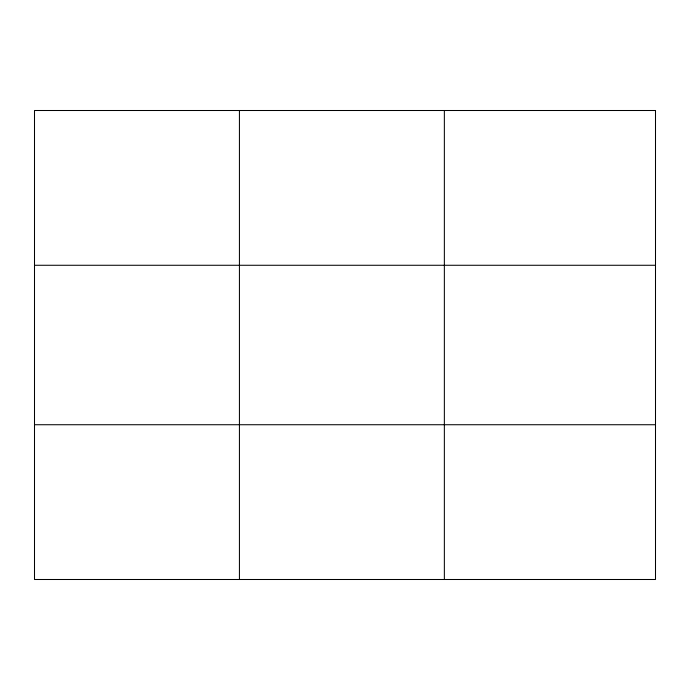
<?xml version="1.0" encoding="UTF-8"?>
<svg xmlns="http://www.w3.org/2000/svg" width="690" height="690" viewBox="0 0 690 690"><rect width="100%" height="100%" fill="white"/><g stroke="black" fill="none" stroke-linecap="round" stroke-linejoin="round"><path stroke-width="1.03" d="M239.43 579.496L239.43 110.504M444.36 579.496L444.36 110.504M34.5 265.271L655.5 265.271M34.5 424.73L655.5 424.73M655.5 110.504L655.5 579.496L34.5 579.496L34.5 110.504L655.5 110.504"/></g></svg>
